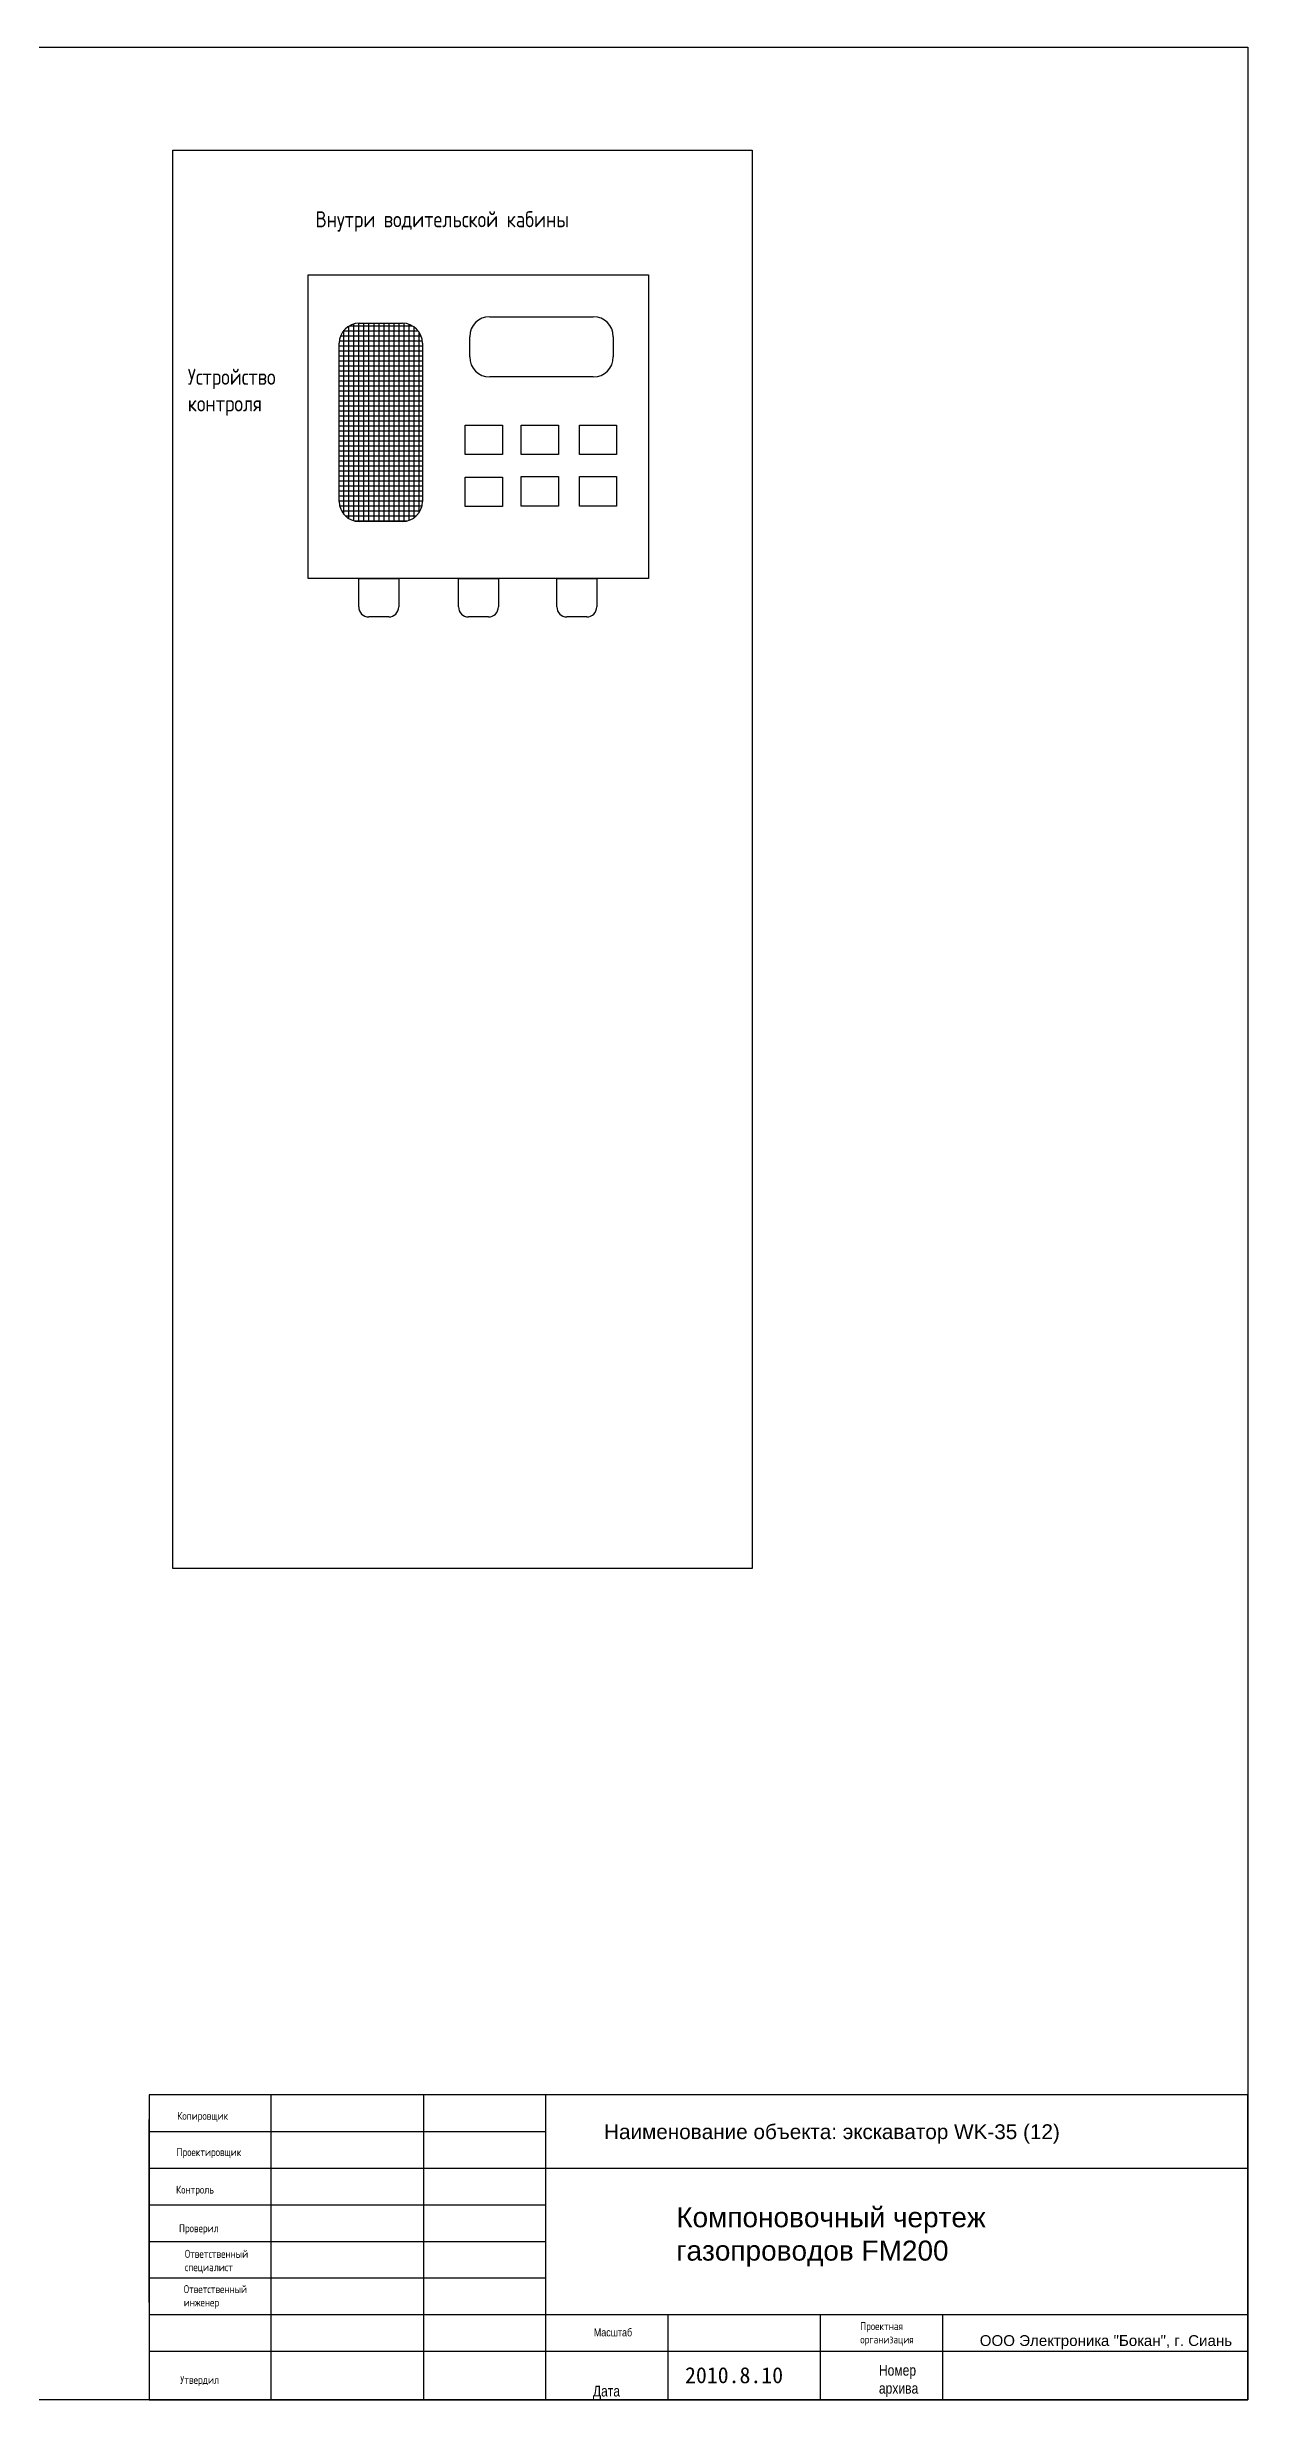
# Model space of a CAD drawing. Extents: x 48388 to 147340, y 33806 to 122092.
# Drawn here: x 76206 to 79205, y 60920 to 66801 of the extents above; entities that cross this region are included whole.
import ezdxf

# ---------------------------------------------------------------- set-up
doc = ezdxf.new("R2010")
doc.units = 0
doc.header["$LTSCALE"] = 1000
doc.header["$MEASUREMENT"] = 0
doc.layers.get('0').update_dxf_attribs({"linetype": 'CONTINUOUS'})
doc.styles.add('_TEL_DIM', font='SIMPLEX', dxfattribs={"width": 0.8, "height": 3.5, "bigfont": 'HZTXT'})
doc.styles.get("Standard").update_dxf_attribs({"font": 'GBENOR', "bigfont": 'GBCBIG'})

msp = doc.modelspace()

# ---------------------------------------------------------------- hatches: boundary and pattern name
h = msp.add_hatch()
h.set_pattern_fill('NET', color=256, scale=100, style=0)
h.set_pattern_definition([(0, (57872.131, 54166.752), (0, 12.5), []), (90, (57872.131, 54166.752), (-12.5, 8e-16), [])])
edge = h.paths.add_edge_path()
edge.add_line((76985.1, 66110.7), (77093.3, 66110.7))
edge.add_arc((77093.3, 66060.7), 50, 0, 90, ccw=False)
edge.add_line((77143.3, 66060.7), (77143.3, 65665.3))
edge.add_arc((77093.3, 65665.3), 50, -90, 0, ccw=False)
edge.add_line((77093.3, 65615.3), (76985.1, 65615.3))
edge.add_arc((76985.1, 65665.3), 50, 180, 270, ccw=False)
edge.add_line((76935.1, 65665.3), (76935.1, 66060.7))
edge.add_arc((76985.1, 66060.7), 50, 90, 180, ccw=False)

# ---------------------------------------------------------------- linework, layer by layer
for p, q in [((71356.8, 66801), (79204.9, 66801)), ((79204.9, 66801), (79204.9, 60920.4)), ((76985.1, 66110.7), (77093.3, 66110.7)), ((77311.1, 66127.1), (77569.9, 66127.1)), ((76935.1, 65665.3), (76935.1, 66060.7)), ((77143.3, 66060.7), (77143.3, 65665.3)), ((77261.1, 66026.6), (77261.1, 66077.1)), ((77619.9, 66077.1), (77619.9, 66026.6)), ((77569.9, 65976.6), (77311.1, 65976.6)), ((77093.3, 65615.3), (76985.1, 65615.3)), ((76984, 65401.7), (76984, 65472.4)), ((76984, 65472.4), (77083.8, 65472.4)), ((77083.8, 65472.4), (77083.8, 65401.7)), ((77233.1, 65401.7), (77233.1, 65472.4)), ((77233.1, 65472.4), (77332.9, 65472.4)), ((77332.9, 65472.4), (77332.9, 65401.7)), ((77478.7, 65401.7), (77478.7, 65472.4)), ((77478.7, 65472.4), (77578.5, 65472.4)), ((77578.5, 65472.4), (77578.5, 65401.7)), ((77058.8, 65376.7), (77009, 65376.7)), ((77307.9, 65376.7), (77258.1, 65376.7)), ((77553.5, 65376.7), (77503.7, 65376.7)), ((76460.6, 61682.7), (76460.6, 60920.4)), ((79204.9, 61682.7), (76460.6, 61682.7)), ((76765.5, 60920.4), (76765.5, 61682.7)), ((77146.6, 60920.4), (77146.6, 61682.7)), ((77451.6, 60920.4), (77451.6, 61682.7)), ((79204.9, 60920.4), (79204.9, 61682.7)), ((76460.6, 61530.2), (76460.6, 61621.7)), ((76460.6, 61591.2), (77451.6, 61591.2)), ((76460.6, 61438.8), (76460.6, 61530.2)), ((76460.6, 61499.8), (79204.9, 61499.8)), ((76460.6, 61347.3), (76460.6, 61438.8)), ((76460.6, 61408.3), (77451.6, 61408.3)), ((76460.6, 61255.8), (76460.6, 61347.3)), ((76460.6, 61316.8), (77451.6, 61316.8)), ((76460.6, 61164.3), (76460.6, 61255.8)), ((76460.6, 61225.3), (77451.6, 61225.3)), ((76460.6, 61133.8), (79204.9, 61133.8)), ((77756.5, 60920.4), (77756.5, 61133.8)), ((78137.6, 60920.4), (78137.6, 61133.8)), ((78442.6, 60920.4), (78442.6, 61133.8)), ((76460.6, 61042.4), (79204.9, 61042.4)), ((79204.9, 60920.4), (71356.8, 60920.4)), ((76460.6, 60920.4), (79204.9, 60920.4)), ((77451.6, 60920.4), (77146.6, 60920.4)), ((77756.5, 60920.4), (77451.6, 60920.4)), ((78137.6, 60920.4), (77756.5, 60920.4)), ((78442.6, 60920.4), (78137.6, 60920.4)), ((79204.9, 60920.4), (78442.6, 60920.4))]:
    msp.add_line(p, q)
for points in [[(76519.5, 66543), (77966.5, 66543), (77966.5, 62998.2), (76519.5, 62998.2)], [(76857.9, 66231.9), (77708.1, 66231.9), (77708.1, 65472.4), (76857.9, 65472.4)], [(77250.1, 65856.2), (77343.2, 65856.2), (77343.2, 65782.3), (77250.1, 65782.3)], [(77389.8, 65856.2), (77482.9, 65856.2), (77482.9, 65782.3), (77389.8, 65782.3)], [(77535, 65856.2), (77628.1, 65856.2), (77628.1, 65782.3), (77535, 65782.3)], [(77250.1, 65726.2), (77343.2, 65726.2), (77343.2, 65652.3), (77250.1, 65652.3)], [(77389.8, 65727.5), (77482.9, 65727.5), (77482.9, 65653.6), (77389.8, 65653.6)], [(77535, 65727.5), (77628.1, 65727.5), (77628.1, 65653.6), (77535, 65653.6)]]:
    msp.add_lwpolyline(points, close=True)
for centre, radius, start, end in [((76985.1, 66060.7), 50, 90, 180), ((77093.3, 66060.7), 50, 0, 90), ((77311.1, 66077.1), 50, 90, 180), ((77569.9, 66077.1), 50, 0, 90), ((77311.1, 66026.6), 50, 180, 270), ((77569.9, 66026.6), 50, 270, 0), ((76985.1, 65665.3), 50, 180, 270), ((77093.3, 65665.3), 50, 270, 0), ((77009, 65401.7), 25, 180, 270), ((77058.8, 65401.7), 25, 270, 0), ((77258.1, 65401.7), 25, 180, 270), ((77307.9, 65401.7), 25, 270, 0), ((77503.7, 65401.7), 25, 180, 270), ((77553.5, 65401.7), 25, 270, 0)]:
    msp.add_arc(centre, radius, start, end)

# ---------------------------------------------------------------- texts
at = {"attachment_point": 1, "style": '_TEL_DIM'}
for s, insert, char_height in [('{\\Fsimplex,hztxt|c204;Внутри водительской кабины}', (76876, 66390.6), 40), ('{\\Fsimplex,hztxt|c204;Устройство\\Pконтроля}', (76557, 65996.9), 40), ('{\\Fsimplex,hztxt|c204;Копировщик}', (76530.7, 61640.6), 20), ('{\\Fsimplex,hztxt|c204;Проектировщик}', (76529.1, 61550), 20), ('{\\Fsimplex,hztxt|c204;Контроль}', (76527.7, 61456.1), 20), ('{\\Fsimplex,hztxt|c204;Проверил}', (76535.2, 61359.5), 20), ('{\\Fsimplex,hztxt|c204;Ответственный\\Pспециалист}', (76549.8, 61295.5), 20), ('{\\Fsimplex,hztxt|c204;Ответственный\\Pинженер}', (76547.1, 61207.4), 20), ('{\\Fsimplex,hztxt|c204;Проектная\\Pорганизация}', (78236.7, 61114.9), 20), ('{\\Fsimplex,hztxt|c204;Утвердил}', (76538.2, 60980.5), 20)]:
    msp.add_mtext(s, dxfattribs=dict(at, insert=insert, char_height=char_height))
at = {"attachment_point": 1}
for s, insert, char_height, width in [('{\\fArial|b0|i0|c204|p34;\\H0.51191x;Наименование объекта: экскаватор \\fArial|b0|i0|c0|p34;WK-35 (12)}', (77596.7, 61609.3), 72.278, 1243.692), ('{\\fArial|b0|i0|c204|p34;Компоновочный чертеж газопроводов \\fArial|b0|i0|c0|p34;FM200}', (77777.1, 61402), 50, 1208.71), ('{\\fArial|b0|i0|c204|p34;\\H0.58442x;ООО Электроника "Бокан", г. Сиань}', (78535.1, 61082.3), 46.2, 1147.08), ('{\\fSimHei|b0|i0|c134|p2;2010.8.10}', (77799, 61002.3), 40, 306.816)]:
    msp.add_mtext(s, dxfattribs=dict(at, insert=insert, char_height=char_height, width=width))
at = {"attachment_point": 1, "style": '_TEL_DIM'}
for s, insert, char_height, width in [('{\\fArial|b0|i0|c204|p34;Масштаб}', (77571.2, 61099.3), 20, 1070.762), ('{\\fArial|b0|i0|c204|p34;Номер архива}', (78283.2, 61008.1), 27, 30.462), ('{\\fArial|b0|i0|c204|p34;Дата}', (77568.9, 60956.1), 27, 30.776)]:
    msp.add_mtext(s, dxfattribs=dict(at, insert=insert, char_height=char_height, width=width))

doc.saveas('drawing.dxf')
